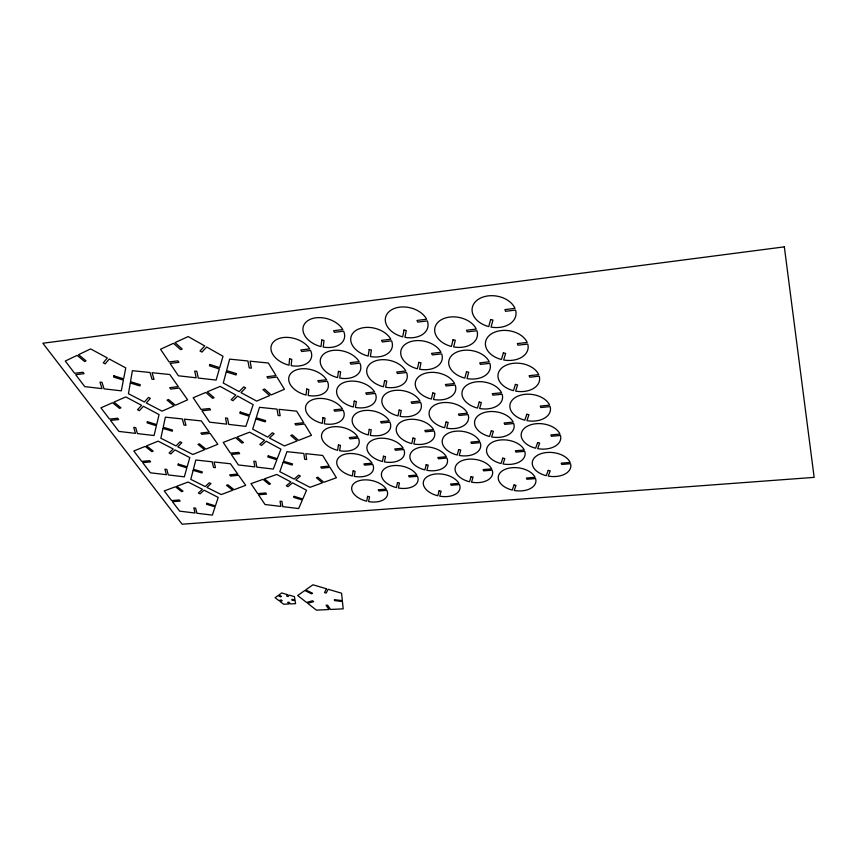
<?xml version="1.0" encoding="UTF-8"?>
<svg xmlns="http://www.w3.org/2000/svg" width="857" height="857" viewBox="0 0 857 857"><rect width="100%" height="100%" fill="white"/><g stroke="black" fill="none" stroke-linecap="round" stroke-linejoin="round"><path stroke-width="1.29" d="M289.58 358.858L289.013 365.189A20.932 13.583 17.2 0 1 274.722 340.775A20.932 13.583 17.2 0 1 309.731 348.906L300.818 349.967L301.675 351.509L310.566 350.449A20.932 13.583 17.2 0 1 291.187 365.65L291.766 359.329L289.58 358.858M306.72 389.057L306.056 395.034A20.322 12.919 16 0 1 292.494 371.884A20.322 12.919 16 0 1 326.549 379.737L317.829 380.701L318.643 382.158L327.342 381.204A20.322 12.919 16 0 1 308.177 395.484L308.841 389.507L306.72 389.057M321.782 340.004L321 346.603A21.35 14.269 16.5 0 1 307.063 321.204A21.35 14.269 16.5 0 1 342.821 329.581L333.619 330.706L334.444 332.312L343.636 331.188A21.35 14.269 16.5 0 1 323.218 347.074L324.01 340.486L321.782 340.004M322.971 417.702L322.243 423.369A19.754 12.298 14.9 0 1 309.334 401.376A19.754 12.298 14.9 0 1 342.489 408.971L333.962 409.839L334.733 411.221L343.25 410.353A19.754 12.298 14.9 0 1 324.3 423.797L325.039 418.141L322.971 417.702M338.44 371.381L337.583 377.605A20.729 13.551 15.2 0 1 324.364 353.555A20.729 13.551 15.2 0 1 359.126 361.633L350.138 362.65L350.92 364.171L359.908 363.143A20.729 13.551 15.2 0 1 339.736 378.066L340.615 371.842L338.44 371.381M338.44 444.954L337.637 450.321A19.229 11.719 13.9 0 1 325.349 429.411A19.229 11.719 13.9 0 1 357.648 436.759L349.302 437.541L350.031 438.859L358.376 438.077A19.229 11.719 13.9 0 1 339.64 450.739L340.454 445.372L338.44 444.954M354.241 401.119L353.309 407A20.15 12.876 14.1 0 1 340.754 384.182A20.15 12.876 14.1 0 1 374.573 391.981L365.778 392.913L366.528 394.349L375.312 393.427A20.15 12.876 14.1 0 1 355.398 407.45L356.351 401.558L354.241 401.119M369.206 349.549L368.135 356.062A21.221 14.29 14.4 0 1 355.237 330.92A21.221 14.29 14.4 0 1 390.835 339.254L381.536 340.358L382.297 341.943L391.585 340.84A21.221 14.29 14.4 0 1 370.342 356.544L371.435 350.02L369.206 349.549M353.159 470.889L352.291 475.989A18.736 11.173 13.1 0 1 340.583 456.074A18.736 11.173 13.1 0 1 372.067 463.187L363.893 463.894L364.589 465.147L372.752 464.44A18.736 11.173 13.1 0 1 354.252 476.396L355.119 471.296L353.159 470.889M130.275 382.983L128.443 393.717L144.437 402.008L148.443 397.412L150.318 398.387L146.311 402.972L162.102 411.156L174.057 405.854L167.072 400.123L168.497 399.491L175.471 405.232L187.629 399.833L179.306 388.017L170.714 389.099L169.718 387.696L178.31 386.603L169.782 374.509L152.096 372.709L154.014 379.405L151.946 379.19L150.018 372.495L132.374 370.695L130.5 381.697L140.205 384.664L139.98 385.939L130.275 382.983M369.249 429.368L368.242 434.938A19.604 12.255 13.1 0 1 356.308 413.267A19.604 12.255 13.1 0 1 389.239 420.808L380.637 421.644L381.344 423.004L389.935 422.169A19.604 12.255 13.1 0 1 370.288 435.377L371.295 429.796L369.249 429.368M113.885 375.784L113.649 377.059L123.387 380.144L121.319 390.835L104.04 388.853L102.026 382.351L99.98 382.115L102.015 388.617L84.779 386.636L75.673 374.691L84.093 373.684L83.022 372.259L74.591 373.277L65.282 361.043L77.141 355.366L84.639 361.536L86.043 360.872L78.544 354.691L90.617 348.917L107.318 357.947L103.258 362.822L105.197 363.871L109.267 359.008L125.754 367.921L123.633 378.869L113.885 375.784M384.6 380.626L383.454 386.786A20.622 13.562 13.2 0 1 371.22 362.961A20.622 13.562 13.2 0 1 405.832 370.995L396.748 372.002L397.466 373.502L406.55 372.506A20.622 13.562 13.2 0 1 385.596 387.246L386.753 381.086L384.6 380.626M367.621 496.364L366.7 501.206A18.254 10.648 12.3 0 1 355.537 482.255A18.254 10.648 12.3 0 1 386.228 489.143L378.216 489.776L378.88 490.975L386.882 490.343A18.254 10.648 12.3 0 1 368.606 501.602L369.538 496.771L367.621 496.364M404.011 330.052L402.683 336.855A21.682 15.008 13.3 0 1 390.246 310.673A21.682 15.008 13.3 0 1 426.615 319.254L416.995 320.443L417.723 322.093L427.332 320.914A21.682 15.008 13.3 0 1 404.943 337.337L406.282 330.545L404.011 330.052M383.507 456.224L382.458 461.516A19.1 11.666 12.2 0 1 371.092 440.894A19.1 11.666 12.2 0 1 403.176 448.19L394.756 448.95L395.431 450.246L403.84 449.497A19.1 11.666 12.2 0 1 384.45 461.934L385.511 456.642L383.507 456.224M399.18 410.075L397.98 415.902A20.065 12.876 12.3 0 1 386.357 393.299A20.065 12.876 12.3 0 1 420.037 401.065L411.156 401.976L411.831 403.401L420.712 402.501A20.065 12.876 12.3 0 1 400.069 416.352L401.28 410.524L399.18 410.075M162.959 428.404L160.859 438.227L176.049 445.951L180.045 441.773L181.834 442.683L177.817 446.861L192.825 454.489L204.534 449.711L197.967 444.397L199.349 443.819L205.916 449.143L217.817 444.28L210.126 433.374L201.802 434.317L200.881 433.021L209.215 432.078L201.341 420.937L184.341 419.159L185.98 425.308L183.987 425.093L182.337 418.944L165.369 417.166L163.216 427.236L172.493 430.032L172.236 431.189L162.959 428.404M418.805 362.372L417.423 368.789A21.071 14.215 12.1 0 1 405.629 344.021A21.071 14.215 12.1 0 1 440.98 352.291L431.585 353.363L432.282 354.927L441.655 353.855A21.071 14.215 12.1 0 1 419.619 369.26L421.012 362.854L418.805 362.372M397.519 482.587L396.416 487.601A18.608 11.098 11.5 0 1 385.586 467.997A18.608 11.098 11.5 0 1 416.856 475.057L408.607 475.742L409.25 476.974L417.477 476.299A18.608 11.098 11.5 0 1 398.355 488.008L399.469 482.994L397.519 482.587M413.031 438.066L411.778 443.583A19.54 12.244 11.4 0 1 400.722 422.115A19.54 12.244 11.4 0 1 433.524 429.625L424.836 430.439L425.49 431.789L434.167 430.975A19.54 12.244 11.4 0 1 413.824 444.012L415.077 438.495L413.031 438.066M147.361 421.687L147.093 422.855L156.392 425.758L154.056 435.538L137.441 433.588L135.695 427.611L133.735 427.386L135.481 433.363L118.898 431.425L110.51 420.412L118.673 419.544L117.688 418.237L109.514 419.094L100.922 407.836L112.567 402.726L119.594 408.425L120.976 407.825L113.949 402.115L125.775 396.93L141.598 405.318L137.516 409.742L139.359 410.717L143.451 406.293L159.07 414.574L156.67 424.59L147.361 421.687M432.806 392.967L431.371 399.03A20.493 13.476 11.1 0 1 420.187 375.559A20.493 13.476 11.1 0 1 454.564 383.54L445.394 384.514L446.047 385.993L455.206 385.029A20.493 13.476 11.1 0 1 433.513 399.491L434.949 393.427L432.806 392.967M453.042 339.736L451.414 346.464A21.618 15.008 10.8 0 1 440.059 320.529A21.618 15.008 10.8 0 1 476.278 329.077L466.551 330.245L467.204 331.873L476.931 330.727A21.618 15.008 10.8 0 1 453.664 346.956L455.313 340.229L453.042 339.736M426.208 464.676L424.911 469.915A19.047 11.655 10.7 0 1 414.381 449.486A19.047 11.655 10.7 0 1 446.347 456.749L437.841 457.488L438.463 458.774L446.958 458.045A19.047 11.655 10.7 0 1 426.893 470.332L428.2 465.094L426.208 464.676M446.09 422.008L444.622 427.739A19.957 12.791 10.3 0 1 433.996 405.468A19.957 12.791 10.3 0 1 467.451 413.181L458.484 414.06L459.106 415.463L468.061 414.584A19.957 12.791 10.3 0 1 446.701 428.189L448.19 422.458L446.09 422.008M193.136 470.343L190.8 479.363L205.262 486.583L209.258 482.759L210.951 483.605L206.955 487.429L221.245 494.564L232.697 490.236L226.505 485.298L227.866 484.783L234.057 489.722L245.702 485.33L238.578 475.249L230.512 476.053L229.655 474.853L237.732 474.05L230.447 463.755L214.068 461.987L215.471 467.654L213.564 467.451L212.14 461.784L195.803 460.027L193.414 469.272L202.306 471.907L202.016 472.968L193.136 470.343M466.497 371.756L464.815 378.108A21.018 14.194 9.9 0 1 454.06 353.566A21.018 14.194 9.9 0 1 489.261 361.804L479.759 362.854L480.391 364.396L489.872 363.357A21.018 14.194 9.9 0 1 467.001 378.58L468.693 372.227L466.497 371.756M226.248 371.906L223.27 383.047L239.146 391.628L243.774 386.85L245.638 387.867L240.999 392.635L256.671 401.097L269.676 395.57L262.96 389.635L264.502 388.971L271.219 394.916L284.449 389.292L276.929 377.037L267.855 378.183L266.955 376.726L276.04 375.58L268.348 363.025L250.051 361.183L251.38 368.146L249.248 367.921L247.898 360.968L229.644 359.137L226.602 370.578L236.446 373.641L236.082 374.959L226.248 371.906M439.138 490.793L437.798 495.764A18.565 11.077 10.1 0 1 427.772 476.342A18.565 11.077 10.1 0 1 458.923 483.369L450.6 484.034L451.189 485.255L459.502 484.601A18.565 11.077 10.1 0 1 439.737 496.171L441.087 491.211L439.138 490.793M178.267 464.055L177.967 465.126L186.869 467.858L184.309 476.846L168.293 474.928L166.804 469.422L164.908 469.197L166.419 474.703L150.425 472.807L142.669 462.619L150.596 461.88L149.675 460.67L141.748 461.409L133.81 450.996L145.229 446.39L151.839 451.671L153.189 451.136L146.579 445.844L158.181 441.162L173.2 448.972L169.118 453.01L170.864 453.921L174.957 449.882L189.793 457.606L187.169 466.797L178.267 464.055M490.665 319.565L488.747 326.581A22.132 15.747 9.1 0 1 477.96 299.564A22.132 15.747 9.1 0 1 514.982 308.37L504.912 309.613L505.534 311.316L515.593 310.084A22.132 15.747 9.1 0 1 491.04 327.085L492.979 320.068L490.665 319.565M209.836 364.461L209.472 365.789L219.328 368.971L216.114 380.08L198.288 378.044L196.81 371.295L194.7 371.06L196.189 377.808L178.395 375.784L170.061 363.4L178.952 362.34L177.967 360.861L169.065 361.933L160.527 349.238L173.468 343.314L180.698 349.71L182.23 349.013L174.999 342.607L188.165 336.565L204.727 345.928L200.013 351.006L201.931 352.098L206.666 347.021L223.002 356.255L219.713 367.653L209.836 364.461M458.72 449.593L457.21 455.024A19.454 12.159 9.6 0 1 447.097 433.856A19.454 12.159 9.6 0 1 479.684 441.312L470.922 442.105L471.511 443.433L480.263 442.651A19.454 12.159 9.6 0 1 459.234 455.453L460.755 450.021L458.72 449.593M479.224 402.072L477.51 408.071A20.461 13.455 9.1 0 1 467.301 384.814A20.461 13.455 9.1 0 1 501.538 392.763L492.272 393.706L492.861 395.173L502.127 394.231A20.461 13.455 9.1 0 1 479.641 408.521L481.366 402.522L479.224 402.072M503.38 352.891L501.441 359.512A21.521 14.88 8.3 0 1 491.232 333.973A21.521 14.88 8.3 0 1 527.184 342.457L517.36 343.582L517.949 345.189L527.762 344.075A21.521 14.88 8.3 0 1 503.67 359.994L505.63 353.384L503.38 352.891M471.093 476.631L469.561 481.773A18.961 11.548 9 0 1 459.93 461.677A18.961 11.548 9 0 1 491.672 468.886L483.102 469.593L483.669 470.857L492.218 470.161A18.961 11.548 9 0 1 471.532 482.191L473.085 477.049L471.093 476.631M491.307 430.835L489.572 436.513A19.936 12.759 8.5 0 1 479.856 414.445A19.936 12.759 8.5 0 1 513.193 422.126L504.13 422.983L504.698 424.376L513.739 423.529A19.936 12.759 8.5 0 1 491.639 436.952L493.386 431.285L491.307 430.835M255.857 418.966L252.686 429.153L267.748 437.134L272.344 432.785L274.111 433.728L269.516 438.066L284.395 445.94L297.079 440.969L290.769 435.474L292.269 434.885L298.579 440.38L311.477 435.324L304.556 424.044L295.783 425.029L294.947 423.69L303.732 422.705L296.651 411.167L279.071 409.346L280.175 415.72L278.118 415.506L277.015 409.132L259.489 407.321L256.232 417.755L265.638 420.637L265.252 421.848L255.857 418.966M515.411 384.407L513.439 390.653A20.943 14.076 7.6 0 1 503.755 366.485A20.943 14.076 7.6 0 1 538.71 374.659L529.133 375.677L529.69 377.198L539.257 376.191A20.943 14.076 7.6 0 1 515.614 391.124L517.596 384.879L515.411 384.407M206.869 503.284L206.548 504.27L215.086 506.851L212.343 515.121L196.896 513.247L195.61 508.147L193.789 507.933L195.075 513.022L179.659 511.158L172.45 501.709L180.152 501.088L179.295 499.963L171.593 500.584L164.244 490.932L175.439 486.765L181.673 491.682L182.991 491.19L176.756 486.273L188.122 482.041L202.423 489.347L198.353 493.032L200.013 493.878L204.095 490.193L218.214 497.414L215.418 505.866L206.869 503.284M240.249 412.035L239.853 413.245L249.269 416.234L245.863 426.379L228.723 424.386L227.501 418.205L225.477 417.97L226.709 424.151L209.611 422.169L201.941 410.771L210.543 409.871L209.633 408.51L201.031 409.421L193.179 397.755L205.819 392.431L212.6 398.334L214.089 397.712L207.319 391.799L220.174 386.389L235.857 395.066L231.165 399.673L232.986 400.68L237.689 396.084L253.169 404.643L249.676 415.034L240.249 412.035M502.78 458.163L501.024 463.541A19.443 12.127 7.9 0 1 491.779 442.576A19.443 12.127 7.9 0 1 524.248 450L515.389 450.771L515.925 452.089L524.773 451.328A19.443 12.127 7.9 0 1 503.038 463.969L504.816 458.591L502.78 458.163M526.809 414.285L524.827 420.187A20.407 13.326 7.1 0 1 515.635 397.273A20.407 13.326 7.1 0 1 549.637 405.168L540.285 406.079L540.81 407.525L550.151 406.614A20.407 13.326 7.1 0 1 526.937 420.637L528.94 414.734L526.809 414.285M514.039 484.966L512.261 490.054A18.961 11.505 7.5 0 1 503.466 470.139A18.961 11.505 7.5 0 1 535.089 477.328L526.434 478.013L526.937 479.267L535.582 478.581A18.961 11.505 7.5 0 1 514.221 490.472L516.01 485.383L514.039 484.966M283.131 462.33L279.8 471.671L294.144 479.106L298.686 475.153L300.368 476.021L295.815 479.974L309.988 487.322L322.361 482.845L316.404 477.756L317.872 477.21L323.828 482.309L336.405 477.756L329.999 467.344L321.504 468.19L320.743 466.947L329.238 466.101L322.693 455.463L305.788 453.664L306.688 459.523L304.706 459.309L303.807 453.46L286.945 451.671L283.528 461.227L292.537 463.937L292.119 465.04L283.131 462.33M537.628 442.63L535.625 448.211A19.893 12.641 6.6 0 1 526.884 426.465A19.893 12.641 6.6 0 1 559.985 434.103L550.858 434.917L551.362 436.288L560.478 435.474A19.893 12.641 6.6 0 1 537.682 448.65L539.696 443.069L537.628 442.63M268.262 455.86L267.845 456.963L276.854 459.781L273.287 469.068L256.8 467.119L255.782 461.43L253.833 461.195L254.861 466.894L238.396 464.944L231.315 454.424L239.639 453.653L238.814 452.4L230.469 453.171L223.227 442.416L235.589 437.627L241.953 443.09L243.42 442.523L237.046 437.059L249.601 432.196L264.481 440.262L259.832 444.451L261.567 445.383L266.227 441.205L280.925 449.164L277.272 458.677L268.262 455.86M548.223 470.397L546.209 475.678A19.39 11.987 6.3 0 1 537.907 455.046A19.39 11.987 6.3 0 1 570.13 462.416L561.206 463.155L561.689 464.451L570.591 463.723A19.39 11.987 6.3 0 1 548.223 476.096L550.237 470.825L548.223 470.397M294.144 496.342L293.715 497.371L302.339 500.017L298.654 508.555L282.756 506.648L281.932 501.388L280.057 501.163L280.892 506.423L265.027 504.516L258.471 494.768L266.538 494.114L265.766 492.957L257.689 493.611L250.983 483.659L263.056 479.342L269.066 484.409L270.491 483.905L264.481 478.827L276.747 474.446L290.898 481.966L286.292 485.78L287.941 486.658L292.558 482.845L306.549 490.268L302.778 498.999L294.144 496.342M287.288 594.587L286.613 596.054L288.177 596.515L288.863 595.047L294.444 596.676L294.937 599.75L291.873 599.375L292.012 600.232L295.076 600.607L295.569 603.66L290.341 603.917L289.141 602.246L287.673 602.321L288.873 603.992L283.667 604.249L279.918 601.389L282.21 600.725L281.16 599.921L278.868 600.575L275.086 597.693L277.968 595.615L280.625 596.901L281.439 596.322L278.782 595.037L281.696 592.948L287.288 594.587M326.463 588.77L324.503 592.594L326.163 593.076L328.135 589.262L341.568 593.226L342.339 600.65L334.412 599.664L334.509 600.575L342.436 601.56L343.186 608.845L330.534 609.456L327.631 605.181L326.067 605.256L328.981 609.531L316.426 610.141L307.663 603.307L313.662 601.625L312.569 600.768L306.56 602.45L297.668 595.519L304.813 590.505L311.605 593.847L312.494 593.226L305.703 589.884L312.966 584.785L326.463 588.77M784.337 246.859L42.85 343.239L182.113 524.216L814.15 477.37L784.337 246.859"/></g></svg>
